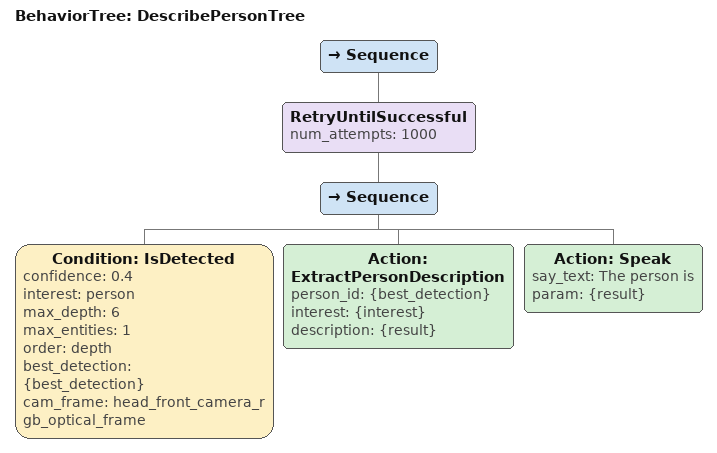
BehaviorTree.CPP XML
<?xml version="1.0"?>
<root main_tree_to_execute="DescribePersonTree">
    <BehaviorTree ID="DescribePersonTree">
        <Sequence>
            <RetryUntilSuccessful num_attempts="1000">
                <Sequence>
                    <Condition ID="IsDetected" confidence="0.4"
                                            interest="person"
                                            max_depth="6"
                                            max_entities="1"
                                            order="depth"
                                            best_detection="{best_detection}"
                                            cam_frame="head_front_camera_rgb_optical_frame"/>
                    <Action ID="ExtractPersonDescription" person_id="{best_detection}" interest="{interest}" description="{result}"/>
                    <Action ID="Speak" say_text="The person is " param="{result}"/>
                </Sequence>
            </RetryUntilSuccessful>
        </Sequence>
    </BehaviorTree>
</root>
